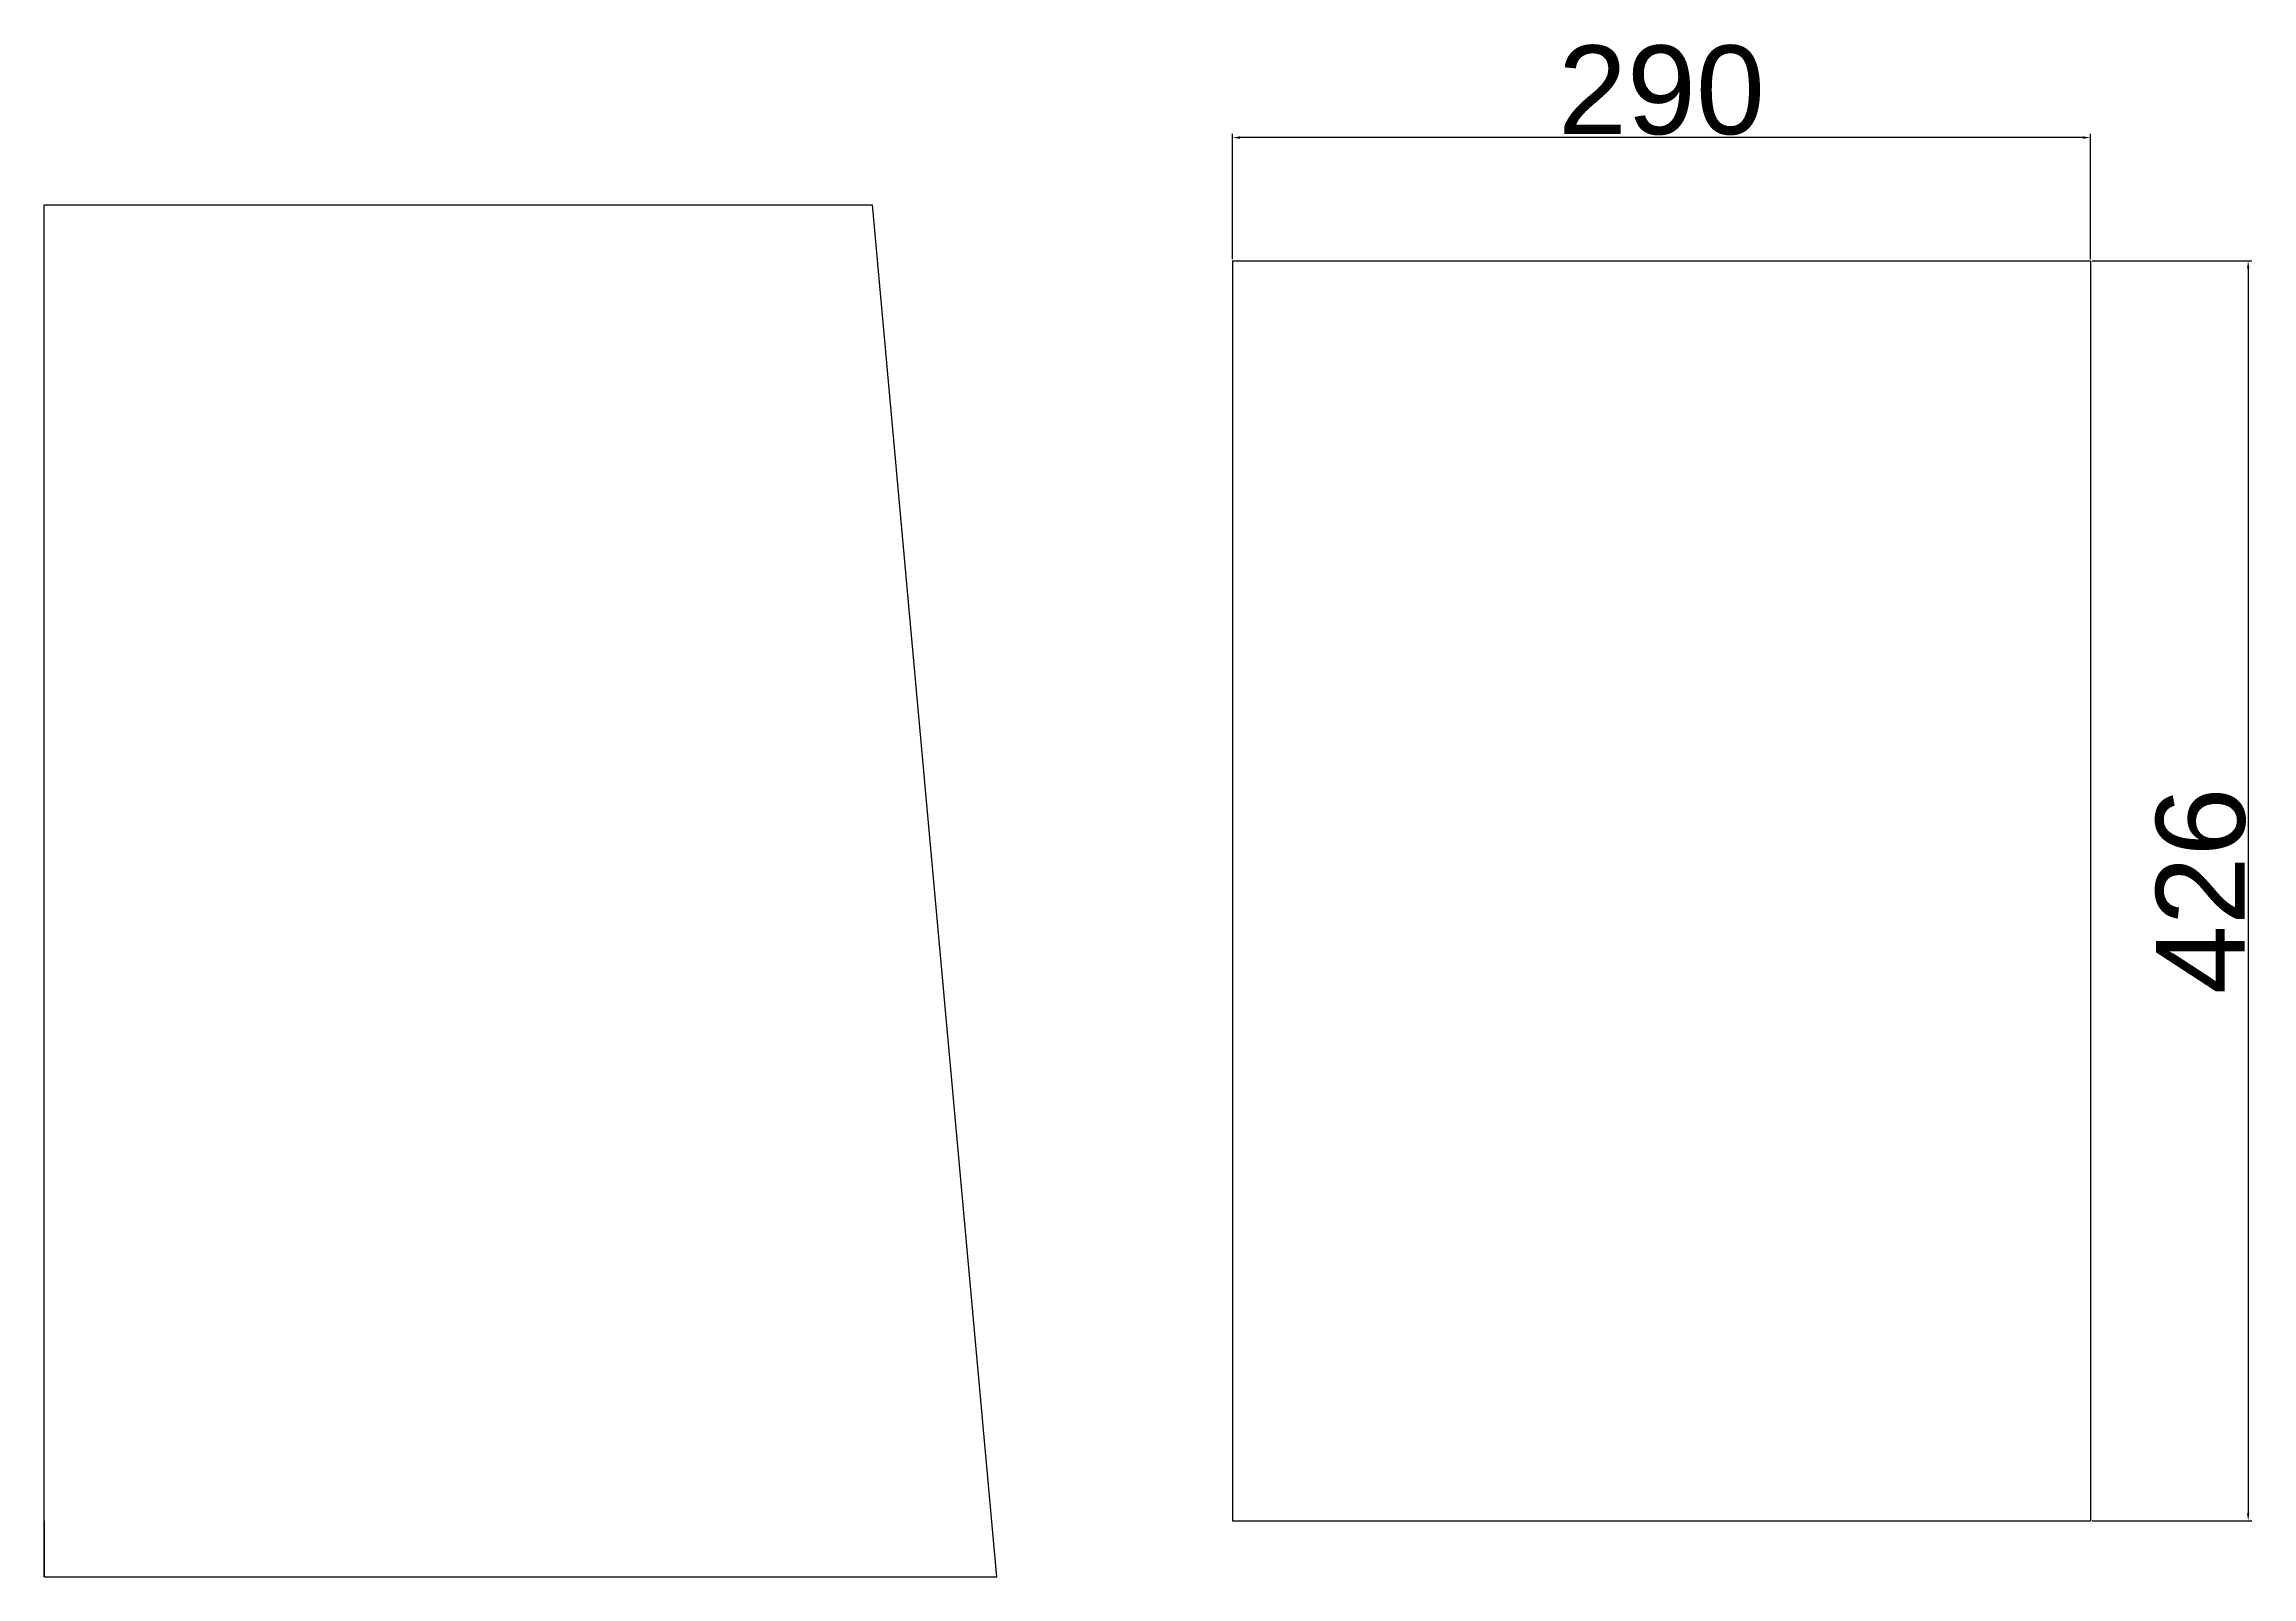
# Model space of a CAD drawing. Header units: millimetres. Extents: x -215 to 1653, y -1021 to 786.
# Drawn here: x 907 to 1653, y -981 to -463 of the extents above; entities that cross this region are included whole.
import ezdxf

# ---------------------------------------------------------------- set-up
doc = ezdxf.new("R2010")
doc.units = ezdxf.units.MM
doc.layers.add('Chasis', color=30, linetype='Continuous')
doc.layers.add('Cotas', color=4, linetype='Continuous')
doc.styles.get("Standard").update_dxf_attribs({"font": 'arial.ttf'})
doc.dimstyles.new('ISO-25', dxfattribs={"dimtxt": 2.5, "dimasz": 2.5, "dimexe": 1.25, "dimexo": 0.625, "dimtad": 1, "dimtxsty": 'Standard', "dimcen": 2.5, "dimadec": 0, "dimazin": 0, "dimtfac": 1, "dimtmove": 0, "dimatfit": 3, "dimfxl": 1, "dimarcsym": 0})

# ---------------------------------------------------------------- blocks, each defined once
blk = doc.blocks.new('*D15')
at = {"layer": 'Cotas', "color": 0, "lineweight": -2, "transparency": 16777216}
for p, q in [((1308.52, -535.47), (1308.52, -493.11)), ((1596.02, -494.36), (1311.02, -494.36)), ((1598.52, -535.47), (1598.52, -493.11))]:
    blk.add_line(p, q, dxfattribs=at)
at = {"layer": 'Cotas', "color": 0, "transparency": 16777216}
for points in [[(1311.02, -493.95), (1311.02, -494.78), (1308.52, -494.36)], [(1596.02, -493.95), (1596.02, -494.78), (1598.52, -494.36)]]:
    blk.add_solid(points, dxfattribs=at)
at = {"layer": 'Defpoints', "color": 0, "transparency": 16777216}
for p in [(1308.52, -494.36), (1308.52, -536.09), (1598.52, -536.09)]:
    blk.add_point(p, dxfattribs=at)
at = {"layer": 'Cotas', "color": 0, "transparency": 16777216, "insert": (1453.52, -478.42), "char_height": 2.5, "attachment_point": 5}
blk.add_mtext('{\\H12x;290}', dxfattribs=at)
blk = doc.blocks.new('*D16')
at = {"layer": 'Cotas', "color": 0, "lineweight": -2, "transparency": 16777216}
for p, q in [((1599.14, -536.09), (1653.06, -536.09)), ((1651.81, -538.59), (1651.81, -959.59)), ((1599.14, -962.09), (1653.06, -962.09))]:
    blk.add_line(p, q, dxfattribs=at)
at = {"layer": 'Cotas', "color": 0, "transparency": 16777216}
for points in [[(1651.4, -538.59), (1652.23, -538.59), (1651.81, -536.09)], [(1651.4, -959.59), (1652.23, -959.59), (1651.81, -962.09)]]:
    blk.add_solid(points, dxfattribs=at)
at = {"layer": 'Defpoints', "color": 0, "transparency": 16777216}
for p in [(1598.52, -536.09), (1598.52, -962.09), (1651.81, -962.09)]:
    blk.add_point(p, dxfattribs=at)
at = {"layer": 'Cotas', "color": 0, "transparency": 16777216, "insert": (1635.87, -749.09), "char_height": 2.5, "attachment_point": 5, "rotation": 90}
blk.add_mtext('{\\H12x;426}', dxfattribs=at)

msp = doc.modelspace()

# ---------------------------------------------------------------- linework, layer by layer
at = {"layer": 'Chasis'}
for p, q in [((906.878, -536.094), (906.878, -517.094)), ((906.878, -981.094), (906.878, -517.094)), ((906.878, -517.094), (1186.878, -517.094)), ((1228.878, -981.094), (1186.878, -517.094)), ((1308.517, -536.094), (1308.517, -962.094)), ((1308.517, -536.094), (1598.517, -536.094)), ((1598.517, -536.094), (1598.517, -962.094)), ((906.878, -962.094), (906.878, -981.094)), ((1308.517, -962.094), (1598.517, -962.094)), ((906.878, -981.094), (1228.878, -981.094))]:
    msp.add_line(p, q, dxfattribs=at)

# ---------------------------------------------------------------- dimensions: what is measured, and where the dimension line sits
at = {"layer": 'Cotas'}
dim = msp.add_linear_dim(base=(1308.517, -494.364), p1=(1598.517, -536.094), p2=(1308.517, -536.094), text='{\\H12x;<>}', dimstyle='ISO-25', dxfattribs=at)
dim.commit()
dim.dimension.update_dxf_attribs({"geometry": '*D15', "text_midpoint": (1453.517, -478.422)})
dim = msp.add_linear_dim(base=(1651.814, -962.094), p1=(1598.517, -536.094), p2=(1598.517, -962.094), angle=90, text='{\\H12x;<>}', dimstyle='ISO-25', dxfattribs=at)
dim.commit()
dim.dimension.update_dxf_attribs({"geometry": '*D16', "text_midpoint": (1635.871, -749.094)})

doc.saveas('drawing.dxf')
